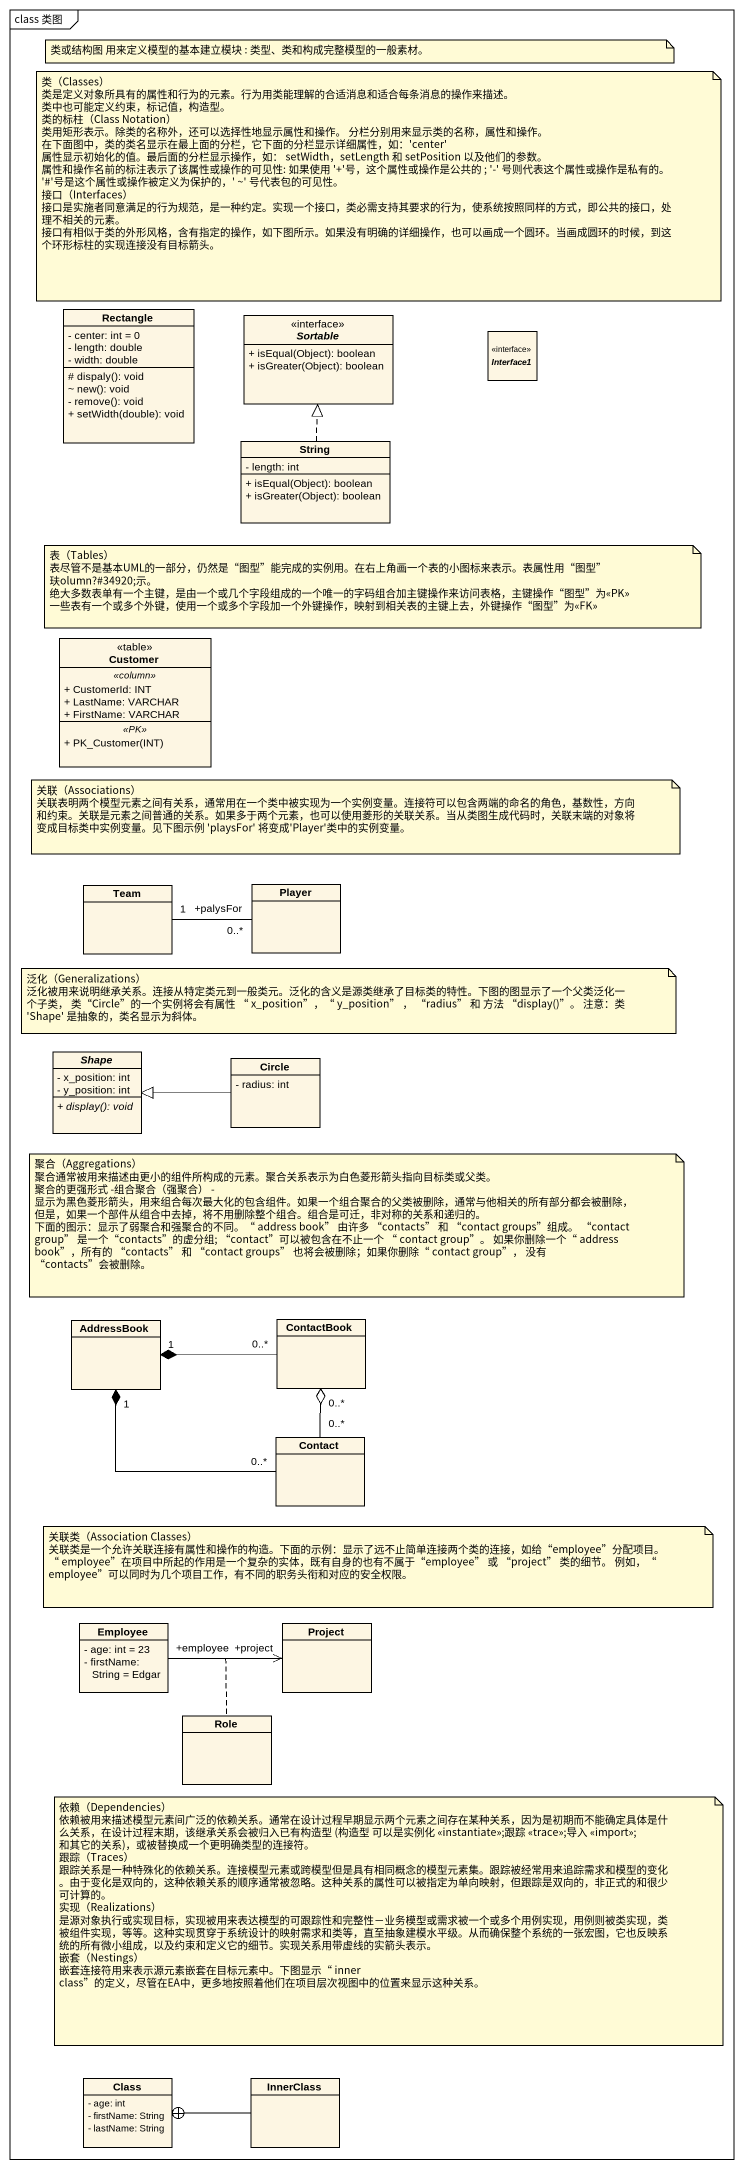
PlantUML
@startuml
mainframe class 类图
hide circle
hide empty members
skinparam classAttributeIconSize 0
class "Rectangle" as Rectangle_ {
  - center: int = 0
  - length: double
  - width: double
  # dispaly(): void
  ~ new(): void
  - remove(): void
  + setWidth(double): void
}
interface Sortable {
  + isEqual(Object): boolean
  + isGreater(Object): boolean
}
interface Interface1
class String {
  - length: int
  + isEqual(Object): boolean
  + isGreater(Object): boolean
}
class Customer <<table>> {
  .. <<column>> ..
  + CustomerId: INT
  + LastName: VARCHAR
  + FirstName: VARCHAR
  .. <<PK>> ..
  + PK_Customer(INT)
}
class Team
class Player
abstract class Shape {
  - x_position: int
  - y_position: int
  {abstract} + display(): void
}
class "Circle" as Circle_ {
  - radius: int
}
class AddressBook
class ContactBook
class Contact
class Employee {
  - age: int = 23
  - firstName: String = Edgar
}
class Project
class Role
class "Class" as Class_ {
  - age: int
  - firstName: String
  - lastName: String
}
class InnerClass
String .up.|> Sortable
Team "1" -right- "+palysFor\n0..*" Player
Circle_ -left-|> Shape
ContactBook "0..*" -left-* "1" AddressBook
Contact "0..*" -left-* "1" AddressBook
Contact "0..*" -up-o "0..*" ContactBook
Employee "+employee" -right-> "+project" Project
(Employee, Project) .. Role
InnerClass -left-+ Class_
note as N1
  类或结构图 用来定义模型的基本建立模块 : 类型、类和构成完整模型的一般素材。
end note
note as N2
  类（Classes）
  类是定义对象所具有的属性和行为的元素。行为用类能理解的合适消息和适合每条消息的操作来描述。 类中也可能定义约束，标记值，构造型。
  类的标柱（Class Notation）
  类用矩形表示。除类的名称外，还可以选择性地显示属性和操作。 分栏分别用来显示类的名称，属性和操作。
  在下面图中，类的类名显示在最上面的分栏，它下面的分栏显示详细属性，如：'center' 属性显示初始化的值。最后面的分栏显示操作，如： setWidth，setLength 和 setPosition 以及他们的参数。 属性和操作名前的标注表示了该属性或操作的可见性: 如果使用 '+'号，这个属性或操作是公共的 ; '-' 号则代表这个属性或操作是私有的。 '#'号是这个属性或操作被定义为保护的，' ~' 号代表包的可见性。
  接口（Interfaces）
  接口是实施者同意满足的行为规范，是一种约定。实现一个接口，类必需支持其要求的行为，使系统按照同样的方式，即公共的接口，处理不相关的元素。
  接口有相似于类的外形风格，含有指定的操作，如下图所示。如果没有明确的详细操作，也可以画成一个圆环。当画成圆环的时候，到这个环形标柱的实现连接没有目标箭头。
end note
note as N3
  表（Tables）
  表尽管不是基本UML的一部分，仍然是“图型”能完成的实例用。在右上角画一个表的小图标来表示。表属性用“图型” 玞olumn?#34920;示。 绝大多数表单有一个主键，是由一个或几个字段组成的一个唯一的字码组合加主键操作来访问表格，主键操作“图型”为<<PK>> 一些表有一个或多个外键，使用一个或多个字段加一个外键操作，映射到相关表的主键上去，外键操作“图型”为<<FK>>
end note
note as N4
  关联（Associations）
  关联表明两个模型元素之间有关系，通常用在一个类中被实现为一个实例变量。连接符可以包含两端的命名的角色，基数性，方向和约束。关联是元素之间普通的关系。如果多于两个元素，也可以使用菱形的关联关系。当从类图生成代码时，关联末端的对象将变成目标类中实例变量。见下图示例 'playsFor' 将变成'Player'类中的实例变量。
end note
note as N5
  泛化（Generalizations）
  泛化被用来说明继承关系。连接从特定类元到一般类元。泛化的含义是源类继承了目标类的特性。下图的图显示了一个父类泛化一个子类， 类“Circle”的一个实例将会有属性 “ x_position”，“ y_position” ， “radius” 和 方法 “display()”。 注意：类 'Shape' 是抽象的，类名显示为斜体。
end note
note as N6
  聚合（Aggregations）
  聚合通常被用来描述由更小的组件所构成的元素。聚合关系表示为白色菱形箭头指向目标类或父类。
  聚合的更强形式 -组合聚合（强聚合） - 显示为黑色菱形箭头，用来组合每次最大化的包含组件。如果一个组合聚合的父类被删除，通常与他相关的所有部分都会被删除，但是，如果一个部件从组合中去掉，将不用删除整个组合。组合是可迁，非对称的关系和递归的。
  下面的图示：显示了弱聚合和强聚合的不同。“ address book” 由许多 “contacts” 和 “contact groups”组成。 “contact group” 是一个“contacts”的虚分组; “contact”可以被包含在不止一个 “ contact group”。 如果你删除一个“ address book”，所有的 “contacts” 和 “contact groups” 也将会被删除；如果你删除“ contact group”， 没有 “contacts”会被删除。
end note
note as N7
  关联类（Association Classes）
  关联类是一个允许关联连接有属性和操作的构造。下面的示例：显示了远不止简单连接两个类的连接，如给“employee”分配项目。“ employee”在项目中所起的作用是一个复杂的实体，既有自身的也有不属于“employee” 或 “project” 类的细节。 例如，“ employee”可以同时为几个项目工作，有不同的职务头衔和对应的安全权限。
end note
note as N8
  依赖（Dependencies）
  依赖被用来描述模型元素间广泛的依赖关系。通常在设计过程早期显示两个元素之间存在某种关系，因为是初期而不能确定具体是什么关系，在设计过程末期，该继承关系会被归入已有构造型 (构造型 可以是实例化 <<instantiate>>;跟踪 <<trace>>;导入 <<import>>; 和其它的关系)，或被替换成一个更明确类型的连接符。
  跟踪（Traces）
  跟踪关系是一种特殊化的依赖关系。连接模型元素或跨模型但是具有相同概念的模型元素集。跟踪被经常用来追踪需求和模型的变化。由于变化是双向的，这种依赖关系的顺序通常被忽略。这种关系的属性可以被指定为单向映射，但跟踪是双向的，非正式的和很少可计算的。
  实现（Realizations）
  是源对象执行或实现目标，实现被用来表达模型的可跟踪性和完整性－业务模型或需求被一个或多个用例实现，用例则被类实现，类被组件实现，等等。这种实现贯穿于系统设计的映射需求和类等，直至抽象建模水平级。从而确保整个系统的一张宏图，它也反映系统的所有微小组成，以及约束和定义它的细节。实现关系用带虚线的实箭头表示。
  嵌套（Nestings）
  嵌套连接符用来表示源元素嵌套在目标元素中。下图显示“ inner class”的定义，尽管在EA中，更多地按照着他们在项目层次视图中的位置来显示这种关系。
end note
@enduml
